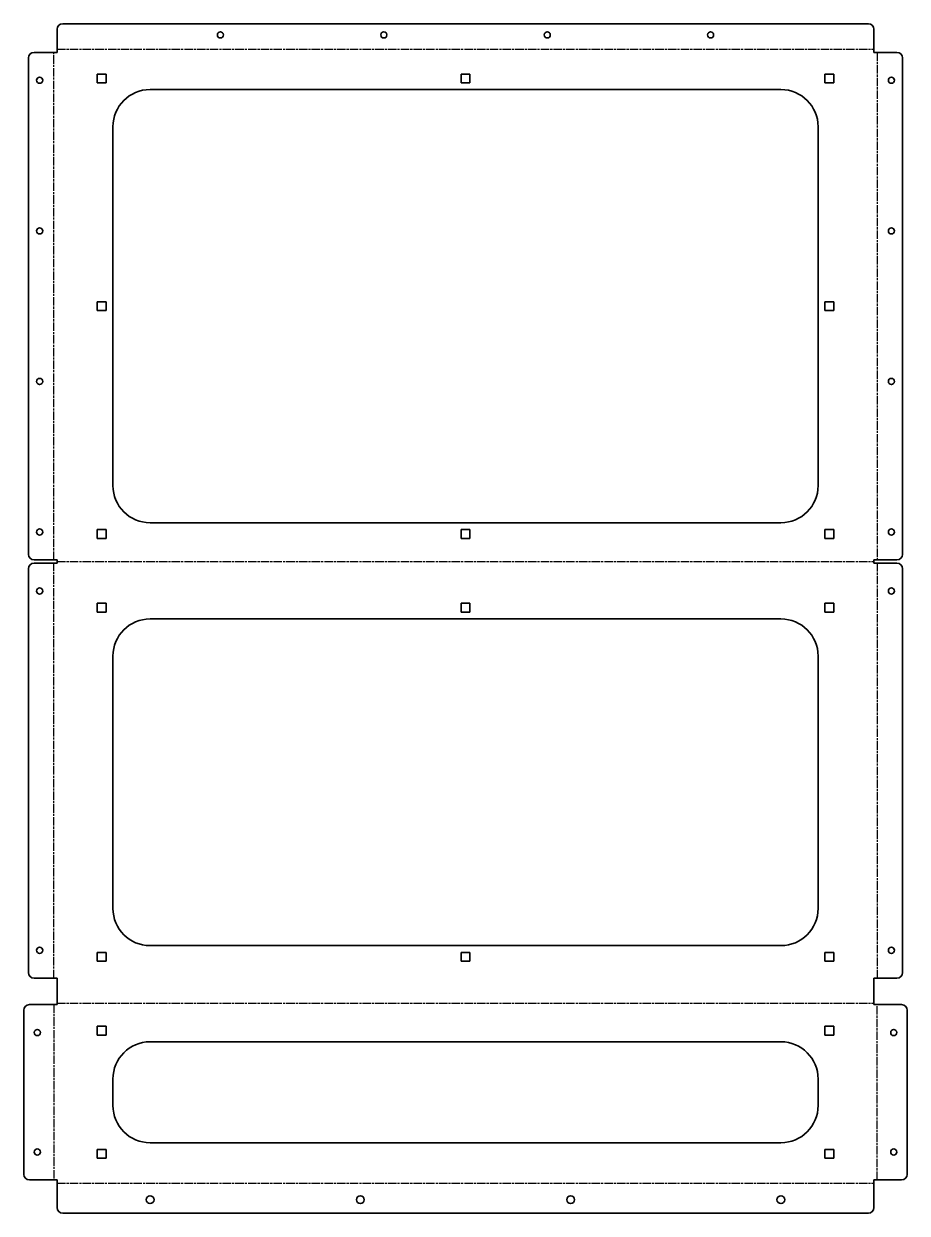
# Model space of a CAD drawing. Header units: inches. Extents: x 0 to 950, y 0 to 1279.
import ezdxf

# ---------------------------------------------------------------- set-up
doc = ezdxf.new("R2010")
doc.units = ezdxf.units.IN
doc.header["$MEASUREMENT"] = 0
doc.linetypes.add('Chain', pattern=[13.68, 9.12, -1.14, 2.28, -1.14])
doc.layers.add('Bend Centerline (ANSI)', color=7, linetype='Chain', lineweight=25)
doc.layers.add('Visible (ANSI)', color=7, linetype='Continuous', lineweight=35)

# ---------------------------------------------------------------- blocks, each defined once
blk = doc.blocks.new('GLD-V003-TAFB001_Chapa Cuerpo Central_GLD-V003-TAFB001 (Desplegada)')
at = {"layer": 'Bend Centerline (ANSI)'}
for p, q in [((-442.4, 62.9), (-442.4, 608.7)), ((-439, 612.1), (439, 612.1)), ((442.4, 608.7), (442.4, 62.9)), ((-442.4, -386.8), (-442.4, 59.5)), ((-439, 61.2), (439, 61.2)), ((442.4, 59.5), (442.4, -386.8)), ((-442.4, -415.2), (-442.4, -603.7)), ((-439, -413.5), (439, -413.5)), ((442.4, -603.7), (442.4, -415.2)), ((-439, -607.1), (439, -607.1))]:
    blk.add_line(p, q, dxfattribs=at)
at = {"layer": 'Visible (ANSI)'}
for p, q in [((-439, 633.5), (-439, 608.7)), ((433, 639.5), (-433, 639.5)), ((439, 608.7), (439, 633.5)), ((-469.8, 68.9), (-469.8, 602.7)), ((-463.8, 608.7), (-439, 608.7)), ((439, 608.7), (463.8, 608.7)), ((469.8, 602.7), (469.8, 68.9)), ((-395.8, 585.4), (-386.2, 585.4)), ((-395.8, 575.9), (-395.8, 585.4)), ((-386.2, 575.9), (-395.8, 575.9)), ((-386.2, 585.4), (-386.2, 575.9)), ((-4.8, 575.9), (-4.8, 585.4)), ((-4.8, 585.4), (4.8, 585.4)), ((4.8, 575.9), (-4.8, 575.9)), ((4.8, 585.4), (4.8, 575.9)), ((386.2, 585.4), (395.8, 585.4)), ((386.2, 575.9), (386.2, 585.4)), ((395.8, 575.9), (386.2, 575.9)), ((395.8, 585.4), (395.8, 575.9)), ((-339, 568.7), (339, 568.7)), ((-379, 142.9), (-379, 528.7)), ((379, 528.7), (379, 142.9)), ((-395.8, 340.5), (-386.2, 340.5)), ((-395.8, 331), (-395.8, 340.5)), ((-386.2, 340.5), (-386.2, 331)), ((386.2, 340.5), (395.8, 340.5)), ((386.2, 331), (386.2, 340.5)), ((395.8, 340.5), (395.8, 331)), ((-386.2, 331), (-395.8, 331)), ((395.8, 331), (386.2, 331)), ((339, 102.9), (-339, 102.9)), ((-395.8, 95.7), (-386.2, 95.7)), ((-395.8, 86.1), (-395.8, 95.7)), ((-386.2, 95.7), (-386.2, 86.1)), ((-4.8, 86.1), (-4.8, 95.7)), ((-4.8, 95.7), (4.8, 95.7)), ((4.8, 95.7), (4.8, 86.1)), ((386.2, 95.7), (395.8, 95.7)), ((386.2, 86.1), (386.2, 95.7)), ((395.8, 95.7), (395.8, 86.1)), ((-386.2, 86.1), (-395.8, 86.1)), ((4.8, 86.1), (-4.8, 86.1)), ((395.8, 86.1), (386.2, 86.1)), ((-469.8, -380.8), (-469.8, 53.5)), ((-439, 62.9), (-463.8, 62.9)), ((-463.8, 59.5), (-439, 59.5)), ((-439, 62.9), (-439, 59.5)), ((463.8, 62.9), (439, 62.9)), ((439, 59.5), (439, 62.9)), ((439, 59.5), (463.8, 59.5)), ((469.8, 53.5), (469.8, -380.8)), ((-395.8, 16.3), (-386.2, 16.3)), ((-395.8, 6.8), (-395.8, 16.3)), ((-386.2, 16.3), (-386.2, 6.8)), ((-4.8, 16.3), (4.8, 16.3)), ((-4.8, 6.8), (-4.8, 16.3)), ((4.8, 16.3), (4.8, 6.8)), ((386.2, 16.3), (395.8, 16.3)), ((386.2, 6.8), (386.2, 16.3)), ((395.8, 16.3), (395.8, 6.8)), ((-386.2, 6.8), (-395.8, 6.8)), ((4.8, 6.8), (-4.8, 6.8)), ((395.8, 6.8), (386.2, 6.8)), ((-339, -0.5), (339, -0.5)), ((-379, -311.8), (-379, -40.5)), ((379, -40.5), (379, -311.8)), ((339, -351.8), (-339, -351.8)), ((-395.8, -368.5), (-395.8, -359)), ((-395.8, -359), (-386.2, -359)), ((-386.2, -368.5), (-395.8, -368.5)), ((-386.2, -359), (-386.2, -368.5)), ((-4.8, -359), (4.8, -359)), ((-4.8, -368.5), (-4.8, -359)), ((4.8, -368.5), (-4.8, -368.5)), ((4.8, -359), (4.8, -368.5)), ((386.2, -359), (395.8, -359)), ((386.2, -368.5), (386.2, -359)), ((395.8, -368.5), (386.2, -368.5)), ((395.8, -359), (395.8, -368.5)), ((-463.8, -386.8), (-439, -386.8)), ((-439, -386.8), (-439, -415.2)), ((439, -415.2), (439, -386.8)), ((439, -386.8), (463.8, -386.8)), ((-474.8, -597.7), (-474.8, -421.2)), ((-468.8, -415.2), (-439, -415.2)), ((439, -415.2), (468.8, -415.2)), ((474.8, -421.2), (474.8, -597.7)), ((-395.8, -438.4), (-386.2, -438.4)), ((-395.8, -447.9), (-395.8, -438.4)), ((-386.2, -438.4), (-386.2, -447.9)), ((386.2, -438.4), (395.8, -438.4)), ((386.2, -447.9), (386.2, -438.4)), ((395.8, -438.4), (395.8, -447.9)), ((-386.2, -447.9), (-395.8, -447.9)), ((-339, -455.2), (339, -455.2)), ((395.8, -447.9), (386.2, -447.9)), ((-379, -523.7), (-379, -495.2)), ((379, -495.2), (379, -523.7)), ((-395.8, -570.9), (-386.2, -570.9)), ((-395.8, -580.4), (-395.8, -570.9)), ((-386.2, -570.9), (-386.2, -580.4)), ((339, -563.7), (-339, -563.7)), ((386.2, -570.9), (395.8, -570.9)), ((386.2, -580.4), (386.2, -570.9)), ((395.8, -570.9), (395.8, -580.4)), ((-386.2, -580.4), (-395.8, -580.4)), ((395.8, -580.4), (386.2, -580.4)), ((-439, -603.7), (-468.8, -603.7)), ((-439, -603.7), (-439, -633.5)), ((439, -633.5), (439, -603.7)), ((468.8, -603.7), (439, -603.7)), ((433, -639.5), (-433, -639.5))]:
    blk.add_line(p, q, dxfattribs=at)
for centre, radius in [((-263.4, 627.5), 3.3), ((-87.8, 627.5), 3.3), ((87.8, 627.5), 3.3), ((263.4, 627.5), 3.3), ((-457.8, 578.7), 3.3), ((457.8, 578.7), 3.3), ((-457.8, 416.7), 3.3), ((457.8, 416.7), 3.3), ((-457.8, 254.8), 3.3), ((457.8, 254.8), 3.3), ((-457.8, 92.9), 3.3), ((457.8, 92.9), 3.3), ((-457.8, 29.5), 3.3), ((457.8, 29.5), 3.3), ((-457.8, -356.8), 3.3), ((457.8, -356.8), 3.3), ((-460.3, -445.2), 3.3), ((460.3, -445.2), 3.3), ((-460.3, -573.7), 3.3), ((460.3, -573.7), 3.3), ((-339, -625), 4.2), ((-113, -625), 4.2), ((113, -625), 4.2), ((339, -625), 4.2)]:
    blk.add_circle(centre, radius, dxfattribs=at)
at = {"layer": 'Visible (ANSI)', "extrusion": (0, 0, -1)}
for centre, start, end in [((433, 633.5), 0, 90), ((-433, 633.5), 90, 180), ((463.8, 602.7), 360, 90), ((-463.8, 602.7), 90, 180), ((463.8, 68.9), 270, 0), ((-463.8, 68.9), 180, 270), ((463.8, 53.5), 0, 90), ((-463.8, 53.5), 90, 180), ((463.8, -380.8), 270, 0), ((-463.8, -380.8), 180, 270), ((468.8, -421.2), 360, 90), ((-468.8, -421.2), 90, 180), ((468.8, -597.7), 270, 360), ((-468.8, -597.7), 180, 270), ((433, -633.5), 270, 360), ((-433, -633.5), 180, 270)]:
    blk.add_arc(centre, 6, start, end, dxfattribs=at)
at = {"layer": 'Visible (ANSI)'}
for centre, start, end in [((-339, 528.7), 90, 180), ((339, 528.7), 0, 90), ((-339, 142.9), 180, 270), ((339, 142.9), 270, 360), ((-339, -40.5), 90, 180), ((339, -40.5), 360, 90), ((-339, -311.8), 180, 270), ((339, -311.8), 270, 0), ((-339, -495.2), 90, 180), ((339, -495.2), 360, 90), ((-339, -523.7), 180, 270), ((339, -523.7), 270, 0)]:
    blk.add_arc(centre, 40, start, end, dxfattribs=at)

msp = doc.modelspace()

# ---------------------------------------------------------------- block references
msp.add_blockref('GLD-V003-TAFB001_Chapa Cuerpo Central_GLD-V003-TAFB001 (Desplegada)', (474.8, 639.5))

doc.saveas('drawing.dxf')
